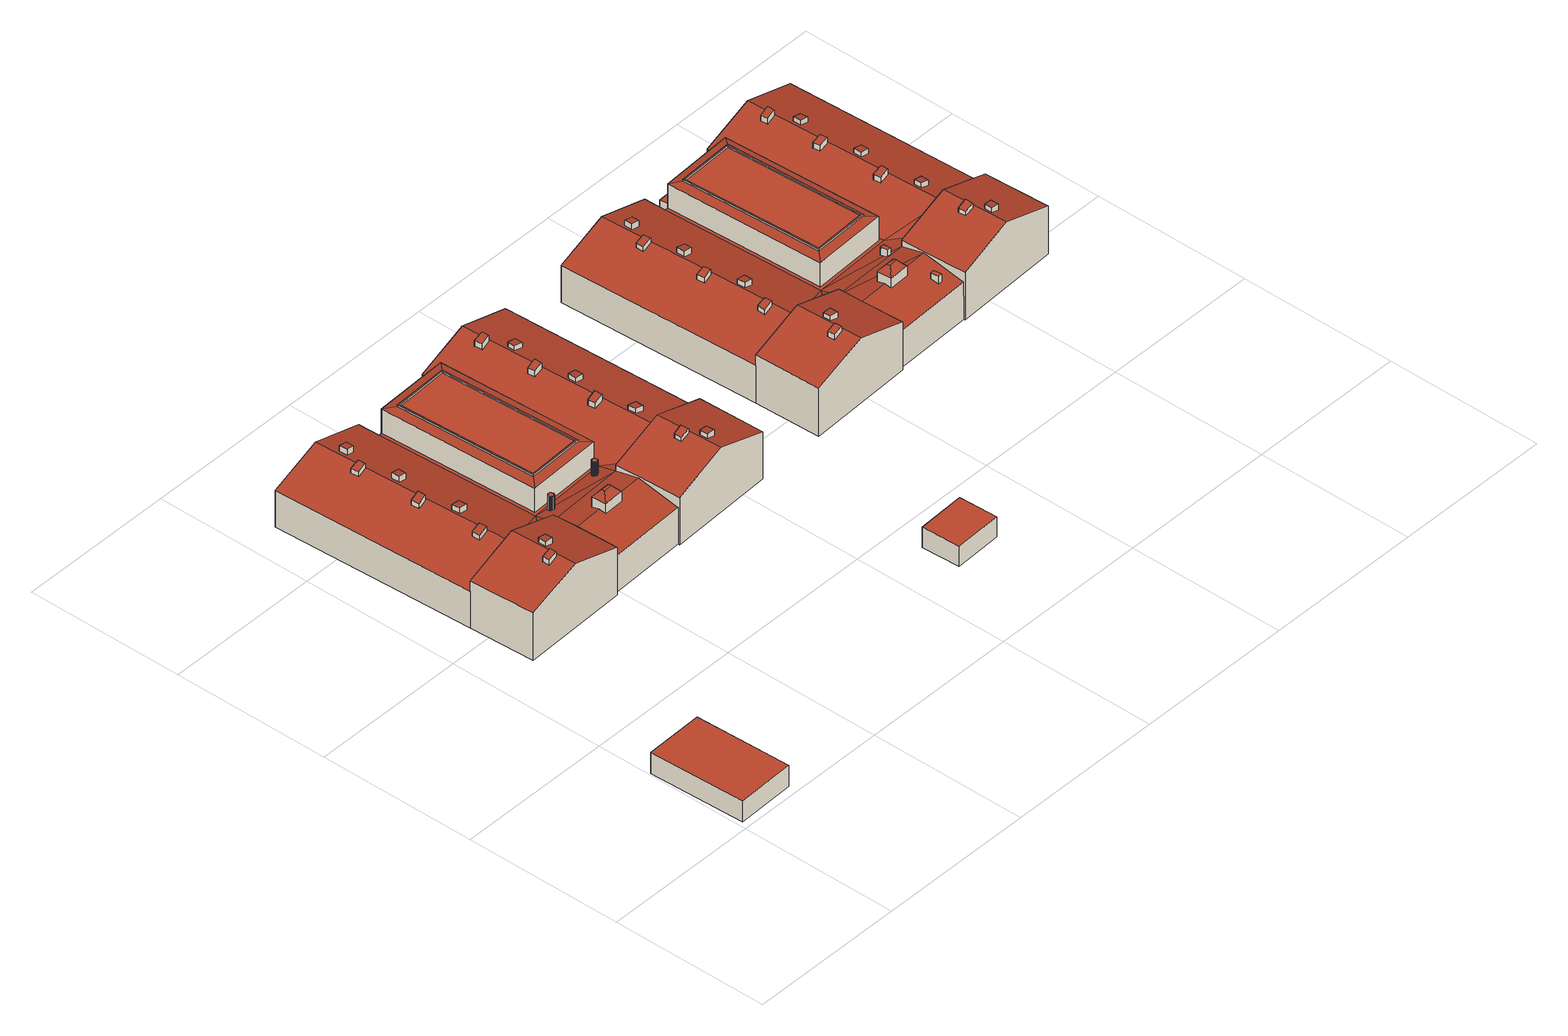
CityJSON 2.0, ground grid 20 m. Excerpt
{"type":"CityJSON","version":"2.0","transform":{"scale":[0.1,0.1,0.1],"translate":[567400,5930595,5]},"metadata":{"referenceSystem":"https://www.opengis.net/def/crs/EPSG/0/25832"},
"CityObjects":{
"building1":{"type":"Building","attributes":{"Grundfläche 2D":"90.109275","Grundhöhe NN":"5.532"},"geometry":[{"type":"Solid","lod":"3","boundaries":[[[[0,1,2,3]],[[4,5,3,2]],[[5,6,0,3]],[[6,7,1,0]],[[7,4,2,1]],[[7,6,5,4]]]],"semantics":{"surfaces":[{"type":"RoofSurface"},{"type":"WallSurface"},{"type":"GroundSurface"}],"values":[[0,1,1,1,1,2]]}}]},
"building2":{"type":"Building","attributes":{"Grundfläche 2D":"1246.564324","Grundhöhe NN":"5.362"},"children":["building2-1","building2-2","building2-3","building2-4","building2-5","building2-6","building2-7","building2-8","building2-9","building2-10","building2-11","building2-12","building2-13","building2-14","building2-15","building2-16","building2-17","building2-18","building2-19","building2-20","building2-21","building2-22"],"geometry":[{"type":"Solid","lod":"3","boundaries":[[[[8,9,10,11,12,13]],[[10,9,8,14,15,11]],[[16,17,14]],[[18,19,14,17,20]],[[19,18,20,15,14]],[[16,21,22,23,24,17]],[[21,25,26,22]],[[27,28,29,30,20]],[[30,31,20]],[[31,15,20]],[[29,32,33,30]],[[34,35,36,37]],[[35,38,39,36]],[[40,34,37,41]],[[38,40,41,39]],[[35,34,40,38]],[[42,43,44,45,46]],[[44,47,48,45]],[[49,50,51,52]],[[51,50,53,54,55]],[[56,57,58,59,27,20,17,24]],[[13,12,60,61]],[[26,25,62,63]],[[23,22,26,63,64]],[[23,64,65,24]],[[27,66,67,28]],[[32,29,28,67,68]],[[33,32,68,69]],[[27,59,70,66]],[[56,24,65,71]],[[37,36,56,71,70,59]],[[37,59,58,41]],[[41,58,57,39]],[[39,57,56,36]],[[61,72,43,42,46,14,8,13]],[[47,44,43,72,73]],[[47,73,62,25,48]],[[14,46,45,48,25,21,16]],[[52,33,69,74,49]],[[53,50,49,74,75]],[[11,15,55,54,53,75,60,12]],[[33,52,51,55,15,31,30]],[[75,74,69,68,67,66,70,71,65,64,63,62,73,72,61,60]]]],"semantics":{"surfaces":[{"type":"RoofSurface"},{"type":"WallSurface"},{"type":"GroundSurface"}],"values":[[0,0,0,0,0,0,0,0,0,0,0,0,0,0,0,0,0,0,0,0,0,1,1,1,1,1,1,1,1,1,1,1,1,1,1,1,1,1,1,1,1,1,2]]}}]},
"building2-1":{"type":"BuildingInstallation","parents":["building2"],"geometry":[{"type":"MultiSurface","lod":"3","boundaries":[[[76,77,78,79]],[[79,78,80,81]],[[76,79,81,82]],[[77,76,82,83]],[[78,77,83,80]]],"semantics":{"surfaces":[{"type":"RoofSurface"},{"type":"WallSurface"}],"values":[0,1,1,1,1]}}]},
"building2-2":{"type":"BuildingInstallation","parents":["building2"],"geometry":[{"type":"MultiSurface","lod":"3","boundaries":[[[84,85,86,87]],[[85,84,88,89]],[[89,90,86,85]],[[91,87,86,90]],[[91,88,84,87]]],"semantics":{"surfaces":[{"type":"RoofSurface"},{"type":"WallSurface"}],"values":[0,1,1,1,1]}}]},
"building2-3":{"type":"BuildingInstallation","parents":["building2"],"geometry":[{"type":"MultiSurface","lod":"3","boundaries":[[[92,93,94,95]],[[95,94,96,97]],[[92,95,97,98]],[[93,92,98,99]],[[94,93,99,96]]],"semantics":{"surfaces":[{"type":"RoofSurface"},{"type":"WallSurface"}],"values":[0,1,1,1,1]}}]},
"building2-4":{"type":"BuildingInstallation","parents":["building2"],"geometry":[{"type":"MultiSurface","lod":"3","boundaries":[[[100,101,102,103]],[[103,102,104,105]],[[100,103,105,106]],[[101,100,106,107]],[[102,101,107,104]]],"semantics":{"surfaces":[{"type":"RoofSurface"},{"type":"WallSurface"}],"values":[0,1,1,1,1]}}]},
"building2-5":{"type":"BuildingInstallation","parents":["building2"],"geometry":[{"type":"MultiSurface","lod":"3","boundaries":[[[108,109,110,111]],[[111,110,112,113]],[[108,111,113,114]],[[109,108,114,115]],[[110,109,115,112]]],"semantics":{"surfaces":[{"type":"RoofSurface"},{"type":"WallSurface"}],"values":[0,1,1,1,1]}}]},
"building2-6":{"type":"BuildingInstallation","parents":["building2"],"geometry":[{"type":"MultiSurface","lod":"3","boundaries":[[[116,117,118,119,120,121]]],"semantics":{"surfaces":[{"type":"RoofSurface"}],"values":[0]}}]},
"building2-7":{"type":"BuildingInstallation","parents":["building2"],"geometry":[{"type":"MultiSurface","lod":"3","boundaries":[[[122,123,124,125]],[[125,124,126,127]],[[122,125,127,128]],[[123,122,128,129]],[[124,123,129,126]]],"semantics":{"surfaces":[{"type":"RoofSurface"},{"type":"WallSurface"}],"values":[0,1,1,1,1]}}]},
"building2-8":{"type":"BuildingInstallation","parents":["building2"],"geometry":[{"type":"MultiSurface","lod":"3","boundaries":[[[130,131,132,133]],[[133,132,134,135]],[[130,133,135,136]],[[131,130,136,137]],[[132,131,137,134]]],"semantics":{"surfaces":[{"type":"RoofSurface"},{"type":"WallSurface"}],"values":[0,1,1,1,1]}}]},
"building2-9":{"type":"BuildingInstallation","parents":["building2"],"geometry":[{"type":"MultiSurface","lod":"3","boundaries":[[[138,139,140,141,142,143,144,145,146,147,148,149,150,151,152,153,154,155,156,157,158,159,160,161,162,163,164]],[[142,141,165,166]],[[143,142,166,167]],[[144,143,167,168]],[[139,138,169,170]],[[140,139,170,18]],[[141,140,18,165]],[[145,144,168,171]],[[146,145,171,172]],[[147,146,172,173]],[[148,147,173,174]],[[149,148,174,175]],[[150,149,175,176]],[[151,150,176,177]],[[152,151,177,178]],[[153,152,178,179]],[[154,153,179,180]],[[155,154,180,181]],[[156,155,181,182]],[[157,156,182,183]],[[158,157,183,184]],[[159,158,184,185]],[[160,159,185,186]],[[161,160,186,187]],[[162,161,187,188]],[[162,188,189]],[[163,162,189,190]],[[164,163,190,19]],[[138,164,19,169]]],"semantics":{"surfaces":[{"type":"RoofSurface"},{"type":"WallSurface"}],"values":[0,1,1,1,1,1,1,1,1,1,1,1,1,1,1,1,1,1,1,1,1,1,1,1,1,1,1,1,1]}}]},
"building2-10":{"type":"BuildingInstallation","parents":["building2"],"geometry":[{"type":"MultiSurface","lod":"3","boundaries":[[[191,192,193,194]],[[194,193,195,196]],[[191,194,196,197]],[[192,191,197,198]],[[193,192,198,195]]],"semantics":{"surfaces":[{"type":"RoofSurface"},{"type":"WallSurface"}],"values":[0,1,1,1,1]}}]},
"building2-11":{"type":"BuildingInstallation","parents":["building2"],"geometry":[{"type":"MultiSurface","lod":"3","boundaries":[[[199,200,121,119,201]],[[201,119,118,202]],[[200,203,116,121]],[[203,204,202,118,116]],[[199,201,205,10,206,200]],[[206,207,203,200]],[[208,202,204,203,207,9]],[[208,205,201,202]]],"semantics":{"surfaces":[{"type":"RoofSurface"},{"type":"WallSurface"}],"values":[0,0,0,0,1,1,1,1]}}]},
"building2-12":{"type":"BuildingInstallation","parents":["building2"],"geometry":[{"type":"MultiSurface","lod":"3","boundaries":[[[209,210,211,212]],[[212,211,213,214]],[[209,212,214,215]],[[210,209,215,216]],[[211,210,216,213]]],"semantics":{"surfaces":[{"type":"RoofSurface"},{"type":"WallSurface"}],"values":[0,1,1,1,1]}}]},
"building2-13":{"type":"BuildingInstallation","parents":["building2"],"geometry":[{"type":"MultiSurface","lod":"3","boundaries":[[[217,218,219,220]],[[220,219,221,222]],[[217,220,222,223]],[[218,217,223,224]],[[219,218,224,221]]],"semantics":{"surfaces":[{"type":"RoofSurface"},{"type":"WallSurface"}],"values":[0,1,1,1,1]}}]},
"building2-14":{"type":"BuildingInstallation","parents":["building2"],"geometry":[{"type":"MultiSurface","lod":"3","boundaries":[[[225,226,227,228,229,230,231,232,233,234,235,236,237,238,239,240,241,242,243,244,245,246,247,248]],[[227,226,249,250]],[[228,227,250,251]],[[229,228,251,252]],[[230,229,252,253]],[[231,230,253,254]],[[231,254,255]],[[232,231,255,256]],[[233,232,256,257]],[[234,233,257,258]],[[235,234,258,259]],[[236,235,259,260]],[[237,236,260,261]],[[238,237,261,262]],[[239,238,262,263]],[[240,239,263,264]],[[241,240,264,265]],[[242,241,265,266]],[[243,242,266,267]],[[244,243,267,268]],[[245,244,268,269]],[[246,245,269,270]],[[247,246,270,271]],[[248,247,271,272]],[[225,248,272,273]],[[226,225,273,249]]],"semantics":{"surfaces":[{"type":"RoofSurface"},{"type":"WallSurface"}],"values":[0,1,1,1,1,1,1,1,1,1,1,1,1,1,1,1,1,1,1,1,1,1,1,1,1,1]}}]},
"building2-15":{"type":"BuildingInstallation","parents":["building2"],"geometry":[{"type":"MultiSurface","lod":"3","boundaries":[[[274,275,276,277]],[[277,276,278,279]],[[274,277,279,280]],[[275,274,280,281]],[[276,275,281,278]]],"semantics":{"surfaces":[{"type":"RoofSurface"},{"type":"WallSurface"}],"values":[0,1,1,1,1]}}]},
"building2-16":{"type":"BuildingInstallation","parents":["building2"],"geometry":[{"type":"MultiSurface","lod":"3","boundaries":[[[282,283,284,285]],[[285,284,286,287]],[[282,285,287,288]],[[283,282,288,289]],[[284,283,289,286]]],"semantics":{"surfaces":[{"type":"RoofSurface"},{"type":"WallSurface"}],"values":[0,1,1,1,1]}}]},
"building2-17":{"type":"BuildingInstallation","parents":["building2"],"geometry":[{"type":"MultiSurface","lod":"3","boundaries":[[[290,291,292,293]],[[294,295,290,293]],[[35,34,292,291]]],"semantics":{"surfaces":[{"type":"RoofSurface"},{"type":"WallSurface"}],"values":[0,1,1]}}]},
"building2-18":{"type":"BuildingInstallation","parents":["building2"],"geometry":[{"type":"MultiSurface","lod":"3","boundaries":[[[293,292,296,297,291,290,298,299]],[[298,290,295,300]],[[300,301,299,298]],[[293,299,301,294]],[[34,40,296,292]],[[40,38,297,296]],[[38,35,291,297]]],"semantics":{"surfaces":[{"type":"RoofSurface"},{"type":"WallSurface"}],"values":[0,1,1,1,1,1,1]}}]},
"building2-19":{"type":"BuildingInstallation","parents":["building2"],"geometry":[{"type":"MultiSurface","lod":"3","boundaries":[[[302,303,304,305]],[[305,304,306,307]],[[302,305,307,308]],[[303,302,308,309]],[[304,303,309,306]]],"semantics":{"surfaces":[{"type":"RoofSurface"},{"type":"WallSurface"}],"values":[0,1,1,1,1]}}]},
"building2-20":{"type":"BuildingInstallation","parents":["building2"],"geometry":[{"type":"MultiSurface","lod":"3","boundaries":[[[310,311,312,313]],[[313,312,314,315]],[[310,313,315,316]],[[311,310,316,317]],[[312,311,317,314]]],"semantics":{"surfaces":[{"type":"RoofSurface"},{"type":"WallSurface"}],"values":[0,1,1,1,1]}}]},
"building2-21":{"type":"BuildingInstallation","parents":["building2"],"geometry":[{"type":"MultiSurface","lod":"3","boundaries":[[[318,319,320,321]],[[321,320,322,323]],[[318,321,323,324]],[[319,318,324,325]],[[320,319,325,322]]],"semantics":{"surfaces":[{"type":"RoofSurface"},{"type":"WallSurface"}],"values":[0,1,1,1,1]}}]},
"building2-22":{"type":"BuildingInstallation","parents":["building2"],"geometry":[{"type":"MultiSurface","lod":"3","boundaries":[[[326,327,328,329]],[[329,328,330,331]],[[326,329,331,332]],[[327,326,332,333]],[[328,327,333,330]]],"semantics":{"surfaces":[{"type":"RoofSurface"},{"type":"WallSurface"}],"values":[0,1,1,1,1]}}]},
"building3":{"type":"Building","attributes":{"Grundfläche 2D":"30.072267","Grundhöhe NN":"5.501"},"geometry":[{"type":"Solid","lod":"3","boundaries":[[[[334,335,336,337]],[[338,339,337,336]],[[339,340,334,337]],[[340,341,335,334]],[[341,338,336,335]],[[341,340,339,338]]]],"semantics":{"surfaces":[{"type":"RoofSurface"},{"type":"WallSurface"},{"type":"GroundSurface"}],"values":[[0,1,1,1,1,2]]}}]},
"building4":{"type":"Building","attributes":{"Grundfläche 2D":"1259.815238","Grundhöhe NN":"5.349"},"children":["building4-1","building4-2","building4-3","building4-4","building4-5","building4-6","building4-7","building4-8","building4-9","building4-10","building4-11","building4-12","building4-13","building4-14","building4-15","building4-16","building4-17","building4-18","building4-19","building4-20","building4-21","building4-22","building4-23","building4-24","building4-25"],"geometry":[{"type":"Solid","lod":"3","boundaries":[[[[342,343,344,345,346,347]],[[348,349,346]],[[347,346,349,343,342]],[[350,351,348,352,353,354]],[[354,349,348,351,350]],[[355,353,352]],[[355,356,357,358]],[[353,355,358,359,360]],[[361,362,363,364,354]],[[364,365,354]],[[365,349,354]],[[363,366,367,364]],[[368,369,370,371]],[[370,369,372,373,374]],[[375,376,377,378,379]],[[377,380,381,378]],[[382,383,384,385]],[[386,382,385,387]],[[383,388,389,384]],[[388,386,387,389]],[[385,384,389,387]],[[390,391,392,393]],[[394,395,396,397,361,354,353,360]],[[345,344,398,399]],[[357,356,400,401]],[[359,358,357,401,402]],[[359,402,403,360]],[[361,404,405,362]],[[366,363,362,405,406]],[[367,366,406,407]],[[371,367,407,408,368]],[[372,369,368,408,409]],[[343,349,374,373,372,409,398,344]],[[367,371,370,374,349,365,364]],[[361,397,410,404]],[[394,360,403,411]],[[399,412,376,375,379,348,346,345]],[[380,377,376,412,413]],[[380,413,400,356,381]],[[348,379,378,381,356,355,352]],[[392,414,410,397,383,382,394,411,415,393]],[[383,397,396,388]],[[388,396,395,386]],[[386,395,394,382]],[[390,393,415,416]],[[391,390,416,417]],[[392,391,417,414]],[[409,408,407,406,405,404,410,414,417,416,415,411,403,402,401,400,413,412,399,398]]]],"semantics":{"surfaces":[{"type":"RoofSurface"},{"type":"WallSurface"},{"type":"GroundSurface"}],"values":[[0,0,0,0,0,0,0,0,0,0,0,0,0,0,0,0,0,0,0,0,0,0,0,1,1,1,1,1,1,1,1,1,1,1,1,1,1,1,1,1,1,1,1,1,1,1,1,2]]}}]},
"building4-1":{"type":"BuildingInstallation","parents":["building4"],"geometry":[{"type":"MultiSurface","lod":"3","boundaries":[[[418,419,420,421]],[[422,423,419,418]],[[424,420,419,423,351]],[[424,425,421,420]],[[422,418,421,425,350]]],"semantics":{"surfaces":[{"type":"RoofSurface"},{"type":"WallSurface"}],"values":[0,1,1,1,1]}}]},
"building4-2":{"type":"BuildingInstallation","parents":["building4"],"geometry":[{"type":"MultiSurface","lod":"3","boundaries":[[[426,427,428,429]],[[429,428,430,431]],[[426,429,431,432]],[[427,426,432,433]],[[428,427,433,430]]],"semantics":{"surfaces":[{"type":"RoofSurface"},{"type":"WallSurface"}],"values":[0,1,1,1,1]}}]},
"building4-3":{"type":"BuildingInstallation","parents":["building4"],"geometry":[{"type":"MultiSurface","lod":"3","boundaries":[[[434,435,436,437]],[[437,436,438,439]],[[434,437,439,440]],[[435,434,440,441]],[[436,435,441,438]]],"semantics":{"surfaces":[{"type":"RoofSurface"},{"type":"WallSurface"}],"values":[0,1,1,1,1]}}]},
"building4-4":{"type":"BuildingInstallation","parents":["building4"],"geometry":[{"type":"MultiSurface","lod":"3","boundaries":[[[442,443,444,445]],[[443,442,446,447]],[[447,448,444,443]],[[444,448,449,445]],[[449,446,442,445]]],"semantics":{"surfaces":[{"type":"RoofSurface"},{"type":"WallSurface"}],"values":[0,1,1,1,1]}}]},
"building4-5":{"type":"BuildingInstallation","parents":["building4"],"geometry":[{"type":"MultiSurface","lod":"3","boundaries":[[[450,451,452,453]],[[453,452,454,455]],[[450,453,455,456]],[[451,450,456,457]],[[452,451,457,454]]],"semantics":{"surfaces":[{"type":"RoofSurface"},{"type":"WallSurface"}],"values":[0,1,1,1,1]}}]},
"building4-6":{"type":"BuildingInstallation","parents":["building4"],"geometry":[{"type":"MultiSurface","lod":"3","boundaries":[[[458,459,460,461]],[[461,460,462,463]],[[458,461,463,464]],[[459,458,464,465]],[[460,459,465,462]]],"semantics":{"surfaces":[{"type":"RoofSurface"},{"type":"WallSurface"}],"values":[0,1,1,1,1]}}]},
"building4-7":{"type":"BuildingInstallation","parents":["building4"],"geometry":[{"type":"MultiSurface","lod":"3","boundaries":[[[466,467,468,469]],[[469,468,470,471]],[[466,469,471,472]],[[467,466,472,473]],[[468,467,473,470]]],"semantics":{"surfaces":[{"type":"RoofSurface"},{"type":"WallSurface"}],"values":[0,1,1,1,1]}}]},
"building4-8":{"type":"BuildingInstallation","parents":["building4"],"geometry":[{"type":"MultiSurface","lod":"3","boundaries":[[[474,475,476,477]],[[477,476,478,479]],[[474,477,479,480]],[[475,474,480,481]],[[476,475,481,478]]],"semantics":{"surfaces":[{"type":"RoofSurface"},{"type":"WallSurface"}],"values":[0,1,1,1,1]}}]},
"building4-9":{"type":"BuildingInstallation","parents":["building4"],"geometry":[{"type":"MultiSurface","lod":"3","boundaries":[[[482,483,484,485]],[[485,484,486,487]],[[482,485,487,488]],[[483,482,488,489]],[[484,483,489,486]]],"semantics":{"surfaces":[{"type":"RoofSurface"},{"type":"WallSurface"}],"values":[0,1,1,1,1]}}]},
"building4-10":{"type":"BuildingInstallation","parents":["building4"],"geometry":[{"type":"MultiSurface","lod":"3","boundaries":[[[490,491,492,493,494]],[[492,495,496,493]],[[497,491,490,498]],[[495,497,498,499,496]],[[491,497,495,492]],[[500,342,501,490,494,493]],[[501,502,498,490]],[[502,347,503,496,499,498]],[[503,500,493,496]]],"semantics":{"surfaces":[{"type":"RoofSurface"},{"type":"WallSurface"}],"values":[0,0,0,0,0,1,1,1,1]}}]},
"building4-11":{"type":"BuildingInstallation","parents":["building4"],"geometry":[{"type":"MultiSurface","lod":"3","boundaries":[[[504,505,506,507]],[[507,506,508,509]],[[504,507,509,510]],[[505,504,510,511]],[[506,505,511,508]]],"semantics":{"surfaces":[{"type":"RoofSurface"},{"type":"WallSurface"}],"values":[0,1,1,1,1]}}]},
"building4-12":{"type":"BuildingInstallation","parents":["building4"],"geometry":[{"type":"MultiSurface","lod":"3","boundaries":[[[512,513,514,515]],[[515,514,516,517]],[[512,515,517,518]],[[513,512,518,519]],[[514,513,519,516]]],"semantics":{"surfaces":[{"type":"RoofSurface"},{"type":"WallSurface"}],"values":[0,1,1,1,1]}}]},
"building4-13":{"type":"BuildingInstallation","parents":["building4"],"geometry":[{"type":"MultiSurface","lod":"3","boundaries":[[[520,521,522,523]],[[523,522,524,525]],[[520,523,525,526]],[[521,520,526,527]],[[522,521,527,524]]],"semantics":{"surfaces":[{"type":"RoofSurface"},{"type":"WallSurface"}],"values":[0,1,1,1,1]}}]},
"building4-14":{"type":"BuildingInstallation","parents":["building4"],"geometry":[{"type":"MultiSurface","lod":"3","boundaries":[[[528,529,530,531]],[[531,530,532,533]],[[528,531,533,534]],[[529,528,534,535]],[[530,529,535,532]]],"semantics":{"surfaces":[{"type":"RoofSurface"},{"type":"WallSurface"}],"values":[0,1,1,1,1]}}]},
"building4-15":{"type":"BuildingInstallation","parents":["building4"],"geometry":[{"type":"MultiSurface","lod":"3","boundaries":[[[536,537,538,539]],[[539,538,540,541]],[[536,539,541,542]],[[537,536,542,543]],[[538,537,543,540]]],"semantics":{"surfaces":[{"type":"RoofSurface"},{"type":"WallSurface"}],"values":[0,1,1,1,1]}}]},
"building4-16":{"type":"BuildingInstallation","parents":["building4"],"geometry":[{"type":"MultiSurface","lod":"3","boundaries":[[[544,545,546,547]],[[547,546,548,549]],[[544,547,549,550]],[[545,544,550,551]],[[546,545,551,548]]],"semantics":{"surfaces":[{"type":"RoofSurface"},{"type":"WallSurface"}],"values":[0,1,1,1,1]}}]},
"building4-17":{"type":"BuildingInstallation","parents":["building4"],"geometry":[{"type":"MultiSurface","lod":"3","boundaries":[[[552,553,554,555]],[[555,554,556,557]],[[552,555,557,558]],[[553,552,558,559]],[[554,553,559,556]]],"semantics":{"surfaces":[{"type":"RoofSurface"},{"type":"WallSurface"}],"values":[0,1,1,1,1]}}]},
"building4-18":{"type":"BuildingInstallation","parents":["building4"],"geometry":[{"type":"MultiSurface","lod":"3","boundaries":[[[560,561,562,563]],[[563,562,564,565]],[[560,563,565,566]],[[561,560,566,567]],[[562,561,567,564]]],"semantics":{"surfaces":[{"type":"RoofSurface"},{"type":"WallSurface"}],"values":[0,1,1,1,1]}}]},
"building4-19":{"type":"BuildingInstallation","parents":["building4"],"geometry":[{"type":"MultiSurface","lod":"3","boundaries":[[[568,569,570,571]],[[571,570,572,573]],[[568,571,573,574]],[[569,568,574,575]],[[570,569,575,572]]],"semantics":{"surfaces":[{"type":"RoofSurface"},{"type":"WallSurface"}],"values":[0,1,1,1,1]}}]},
"building4-20":{"type":"BuildingInstallation","parents":["building4"],"geometry":[{"type":"MultiSurface","lod":"3","boundaries":[[[576,577,578,579,580,581,582,583]],[[581,580,584,585]],[[585,586,582,581]],[[583,582,586,587]],[[384,389,577,576]],[[389,387,578,577]],[[387,385,579,578]]],"semantics":{"surfaces":[{"type":"RoofSurface"},{"type":"WallSurface"}],"values":[0,1,1,1,1,1,1]}}]},
"building4-21":{"type":"BuildingInstallation","parents":["building4"],"geometry":[{"type":"MultiSurface","lod":"3","boundaries":[[[580,579,576,583]],[[587,584,580,583]],[[385,384,576,579]]],"semantics":{"surfaces":[{"type":"RoofSurface"},{"type":"WallSurface"}],"values":[0,1,1]}}]},
"building4-22":{"type":"BuildingInstallation","parents":["building4"],"geometry":[{"type":"MultiSurface","lod":"3","boundaries":[[[588,589,590,591,592,593,594,595,596,597,598,599,600,601,602,603,604,605,606,607,608,609,610,611],[612,613,614,615,616,617,618,619,620,621,622,623,624,625,626,627,628]],[[603,602,629,630]],[[604,603,630,631]],[[605,604,631,632]],[[606,605,632,633]],[[607,606,633,634]],[[608,607,634,635]],[[597,596,636,637]],[[598,597,637,638]],[[599,598,638,639]],[[599,639,640,600]],[[601,600,640,641]],[[602,601,641,629]],[[592,591,642,643]],[[593,592,643,644]],[[590,589,645,646]],[[591,590,646,642]],[[594,593,644,647]],[[595,594,647,648]],[[596,595,648,636]],[[609,608,635,649]],[[610,609,649,650]],[[611,610,650,651]],[[588,611,651,652]],[[589,588,652,645]]],"semantics":{"surfaces":[{"type":"RoofSurface"},{"type":"WallSurface"}],"values":[0,1,1,1,1,1,1,1,1,1,1,1,1,1,1,1,1,1,1,1,1,1,1,1,1]}}]},
"building4-23":{"type":"BuildingInstallation","parents":["building4"],"geometry":[{"type":"MultiSurface","lod":"3","boundaries":[[[653,654,655,656,657,658,659,660,661,662,663,664,665,666,667,668,669],[670,671,672,673,674,675,676,677]],[[661,660,617,616]],[[662,661,616,615]],[[656,655,622,621]],[[657,656,621,620]],[[657,620,619]],[[657,619,658]],[[659,658,619,618]],[[660,659,618,617]],[[655,654,623,622]],[[667,666,628,627]],[[668,667,627,626]],[[669,668,626,625]],[[654,653,624,623]],[[653,669,625,624]],[[663,662,615,614]],[[664,663,614,613]],[[665,664,613,612]],[[666,665,612,628]]],"semantics":{"surfaces":[{"type":"RoofSurface"},{"type":"WallSurface"}],"values":[0,1,1,1,1,1,1,1,1,1,1,1,1,1,1,1,1,1,1]}}]},
"building4-24":{"type":"BuildingInstallation","parents":["building4"],"geometry":[{"type":"MultiSurface","lod":"3","boundaries":[[[678,679,680,681,682,683,684,685,686,687,688,689,690,691,692,693,694,695,696,697,698,699,700,701,702,703,704,705,706,707,708,709,710,711],[652,651,650,649,635,634,633,632,631,630,629,641,640,639,638,637,636,648,647,644,643,642,646,645]],[[712,713,695,694]],[[713,714,696,695]],[[714,715,697,696]],[[715,716,698,697]],[[717,718,679,678]],[[718,719,680,679]],[[720,721,711,710]],[[721,717,678,711]],[[719,722,681,680]],[[722,723,682,681]],[[723,724,683,682]],[[724,725,684,683]],[[725,726,685,684]],[[726,727,686,685]],[[687,686,727,728]],[[728,729,688,687]],[[729,730,689,688]],[[730,731,690,689]],[[731,732,691,690]],[[732,733,692,691]],[[733,734,693,692]],[[734,712,694,693]],[[699,698,716,735]],[[735,736,700,699]],[[736,737,701,700]],[[737,738,702,701]],[[738,739,703,702]],[[739,740,704,703]],[[740,741,705,704]],[[741,742,706,705]],[[742,743,707,706]],[[743,744,708,707]],[[744,745,709,708]],[[745,720,710,709]]],"semantics":{"surfaces":[{"type":"RoofSurface"},{"type":"WallSurface"}],"values":[0,1,1,1,1,1,1,1,1,1,1,1,1,1,1,1,1,1,1,1,1,1,1,1,1,1,1,1,1,1,1,1,1,1,1]}}]},
"building4-25":{"type":"BuildingInstallation","parents":["building4"],"geometry":[{"type":"MultiSurface","lod":"3","boundaries":[[[676,675,674,673,672,671,670,677]]],"semantics":{"surfaces":[{"type":"RoofSurface"}],"values":[0]}}]}
},
"vertices":[
[75,132,33],[1,130,33],[5,8,33],[79,10,33],[5,8,5],[79,10,5],[75,132,5],[1,130,5],
[294,405,65],[256,403,65],[230,402,65],[192,400,65],[194,349,53],[296,353,53],[292,435,59],[190,430,59],[311,435,59],[292,458,53],[206,451,54],[208,450,54],[189,454,53],[360,438,75],[348,694,75],[282,691,53],[283,664,53],[429,441,53],[418,697,53],[180,659,53],[179,687,53],[109,684,75],[122,427,75],[168,429,61],[43,681,53],[54,424,53],[196,649,87],[269,652,87],[280,664,85],[184,660,85],[277,473,87],[289,462,85],[204,470,87],[193,458,85],[294,405,67],[296,351,67],[364,354,90],[360,438,90],[292,435,67],[432,357,67],[429,441,67],[58,341,67],[126,343,90],[122,427,90],[54,424,67],[194,346,67],[192,400,67],[190,430,67],[280,664,53],[289,462,53],[193,458,53],[184,660,53],[194,349,4],[296,353,4],[429,441,4],[418,697,4],[282,691,4],[283,664,4],[180,659,4],[179,687,4],[43,681,4],[54,424,4],[184,660,4],[280,664,4],[296,351,4],[432,357,4],[58,341,4],[194,346,4],
[367,639,77],[355,638,80],[355,629,80],[367,629,77],[355,629,74],[367,629,70],[367,639,70],[355,638,74],
[362,469,80],[373,469,77],[373,479,77],[361,479,80],[362,469,74],[373,469,70],[373,479,70],[361,479,74],
[370,559,77],[358,558,80],[358,548,80],[370,549,77],[358,548,74],[370,549,70],[370,559,70],[358,558,74],
[111,627,81],[99,627,77],[100,617,77],[111,618,81],[100,617,71],[111,618,74],[111,627,74],[99,627,71],
[343,508,78],[354,508,82],[354,518,82],[342,517,78],[354,518,74],[342,517,70],[343,508,70],[354,508,74],
[248,402,85],[248,403,85],[248,405,85],[237,405,85],[237,402,85],[237,401,85],
[340,588,78],[351,588,82],[351,598,82],[339,597,78],[351,598,74],[339,597,70],[340,588,70],[351,588,74],
[337,657,78],[348,658,82],[348,667,82],[336,667,78],[348,667,74],[336,667,70],[337,657,70],[348,658,74],
[208,451,74],[207,451,74],[206,451,74],[205,451,74],[205,450,74],[204,450,74],[203,449,74],[203,448,74],[203,447,74],[203,446,74],[204,446,74],[204,445,74],[205,445,74],[205,444,74],[206,444,74],[207,444,74],[207,445,74],[208,445,74],[209,445,74],[209,446,74],[209,447,74],[210,447,74],[210,448,74],[209,448,74],[209,449,74],[209,450,74],[208,450,74],[205,451,54],[205,450,54],[204,450,54],[203,449,54],[208,451,54],[207,451,54],[203,448,55],[203,447,55],[203,446,55],[204,446,55],[204,445,55],[205,445,56],[205,444,56],[206,444,56],[207,444,56],[207,445,56],[208,445,56],[209,445,55],[209,446,55],[209,447,55],[210,447,55],[210,448,55],[209,448,55],[209,449,55],[209,449,54],[209,450,54],
[134,499,78],[133,509,78],[121,508,81],[122,498,81],[121,508,74],[122,498,74],[134,499,70],[133,509,70],
[230,402,76],[230,394,76],[229,412,76],[255,413,76],[256,395,76],[256,403,76],[229,412,63],[230,394,63],[256,395,63],[255,413,63],
[130,579,78],[130,589,78],[118,588,81],[119,578,81],[118,588,74],[119,578,73],[130,579,70],[130,589,70],
[117,467,81],[106,467,77],[106,457,77],[118,458,81],[106,457,70],[118,458,74],[117,467,74],[106,467,70],
[279,453,74],[278,454,74],[277,454,74],[276,454,74],[276,453,74],[275,453,74],[274,452,74],[274,451,74],[274,450,74],[274,449,74],[275,449,74],[275,448,74],[276,448,74],[276,447,74],[277,447,74],[278,447,74],[278,448,74],[279,448,74],[280,448,74],[280,449,74],[280,450,74],[280,451,74],[280,452,74],[280,453,74],[278,454,54],[277,454,54],[276,454,54],[276,453,54],[275,453,54],[274,452,54],[274,452,55],[274,451,55],[274,450,55],[274,449,55],[275,449,55],[275,448,56],[276,448,56],[276,447,56],[277,447,56],[278,447,56],[278,448,56],[279,448,56],[280,448,56],[280,449,55],[280,450,55],[280,451,55],[280,452,55],[280,453,54],[279,453,54],
[127,648,78],[127,658,78],[115,657,81],[116,647,81],[115,657,73],[116,647,73],[127,648,70],[127,658,70],
[114,548,81],[102,547,77],[103,537,77],[114,538,81],[103,537,70],[114,538,74],[114,548,74],[102,547,70],
[267,650,89],[269,652,89],[196,649,89],[198,647,89],[198,647,87],[267,650,87],
[204,470,89],[277,473,89],[275,475,89],[206,472,89],[275,475,87],[206,472,87],
[377,386,93],[366,385,95],[367,375,95],[378,376,93],[367,375,89],[378,376,85],[377,386,85],[366,385,89],
[359,405,95],[348,404,91],[348,395,91],[360,395,95],[348,395,85],[360,395,89],[359,405,89],[348,404,85],
[122,375,95],[110,374,92],[110,365,92],[122,366,95],[110,365,85],[122,366,89],[122,375,89],[110,374,85],
[138,395,93],[127,395,95],[127,385,95],[138,386,93],[127,385,89],[138,386,85],[138,395,85],[127,395,89],
[520,115,32],[518,164,32],[457,161,32],[459,112,32],[457,161,5],[459,112,5],[520,115,5],[518,164,5],
[695,422,65],[656,420,65],[659,369,53],[761,373,53],[758,425,65],[720,423,65],[757,454,58],[655,450,59],[734,459,57],[740,458,58],[776,455,59],[757,478,53],[654,474,53],[825,457,75],[893,460,53],[882,717,53],[813,714,75],[747,711,53],[748,684,53],[645,679,53],[644,706,53],[574,703,75],[587,447,75],[633,449,61],[508,700,53],[519,444,53],[522,360,67],[591,363,90],[587,447,90],[519,444,67],[659,366,67],[656,420,67],[655,450,67],[758,425,67],[761,371,67],[829,374,90],[825,457,90],[757,454,67],[897,377,67],[893,460,67],[744,684,85],[649,679,85],[661,669,87],[734,672,87],[753,482,85],[742,493,87],[658,478,85],[669,490,87],[718,712,32],[672,710,32],[674,681,33],[719,683,33],[744,684,53],[753,482,53],[658,478,53],[649,679,53],[659,369,3],[761,373,3],[893,460,3],[882,717,3],[747,711,3],[748,684,3],[645,679,3],[644,706,3],[508,700,3],[519,444,3],[522,360,3],[659,366,3],[649,679,3],[744,684,3],[761,371,3],[897,377,3],[674,681,3],[719,683,3],[718,712,3],[672,710,3],
[735,454,67],[740,454,67],[739,463,67],[734,463,67],[735,454,59],[740,454,58],[739,463,56],[734,463,56],
[831,658,77],[820,658,80],[820,648,80],[832,649,77],[820,648,74],[832,649,70],[831,658,70],[820,658,74],
[592,668,78],[592,677,78],[580,677,81],[580,667,81],[580,677,73],[580,667,73],[592,668,70],[592,677,70],
[827,489,80],[838,489,77],[838,499,77],[826,498,80],[827,489,74],[838,489,70],[838,499,70],[826,498,74],
[578,567,81],[567,567,77],[568,557,77],[579,558,81],[568,557,70],[579,558,74],[578,567,74],[567,567,70],
[575,647,81],[564,647,77],[564,637,77],[576,638,81],[564,637,71],[576,638,74],[575,647,74],[564,647,71],
[802,677,78],[813,678,82],[813,687,82],[801,686,78],[813,687,74],[801,686,70],[802,677,70],[813,678,74],
[595,599,78],[595,608,78],[583,608,81],[583,598,81],[583,608,74],[583,598,73],[595,599,70],[595,608,70],
[835,578,77],[823,578,80],[823,568,80],[835,569,77],[823,568,74],[835,569,70],[835,578,70],[823,578,74],
[695,414,76],[702,421,85],[701,425,85],[694,432,76],[695,422,76],[713,425,85],[720,433,76],[713,422,85],[721,415,76],[720,423,76],[694,432,63],[695,414,63],[721,415,63],[720,433,63],
[598,519,78],[598,529,78],[586,528,81],[587,518,81],[586,528,74],[587,518,74],[598,519,70],[598,529,70],
[805,608,78],[816,608,82],[815,617,82],[804,617,78],[815,617,74],[804,617,70],[805,608,70],[816,608,74],
[742,397,67],[737,397,67],[738,387,67],[743,387,67],[738,387,57],[743,387,57],[742,397,59],[737,397,59],
[808,528,78],[819,528,82],[819,537,82],[807,537,78],[819,537,74],[807,537,70],[808,528,70],[819,528,74],
[582,487,81],[571,487,77],[571,477,77],[583,478,81],[571,477,70],[583,478,74],[582,487,74],[571,487,70],
[603,416,93],[591,415,95],[592,406,95],[603,406,93],[592,406,89],[603,406,85],[603,416,85],[591,415,89],
[586,395,95],[574,394,92],[575,385,92],[587,386,95],[575,385,85],[587,386,89],[586,395,89],[574,394,85],
[842,407,93],[831,406,95],[831,396,95],[842,397,93],[831,396,89],[842,397,85],[842,407,85],[831,406,89],
[824,426,95],[812,425,91],[813,416,91],[824,416,95],[813,416,85],[824,416,89],[824,426,89],[812,425,85],
[661,669,89],[669,490,89],[742,493,89],[734,672,89],[732,670,89],[740,495,89],[671,492,89],[663,667,89],[732,670,87],[740,495,87],[671,492,87],[663,667,87],
[698,702,40],[697,702,40],[696,703,40],[695,703,40],[694,703,40],[694,702,40],[693,702,40],[692,701,40],[692,700,40],[692,699,40],[691,699,40],[692,698,40],[692,697,40],[693,696,40],[694,695,40],[695,695,40],[696,695,40],[697,695,40],[698,696,40],[699,697,40],[699,698,40],[699,699,40],[699,700,40],[699,701,40],[698,699,40],[698,698,40],[697,697,40],[696,697,40],[696,696,40],[695,696,40],[694,697,40],[693,697,40],[693,698,40],[693,699,40],[693,700,40],[694,701,40],[695,701,40],[696,701,40],[697,701,40],[697,700,40],[698,700,40],[694,695,38],[695,695,38],[696,695,38],[697,695,38],[698,696,38],[699,697,38],[699,698,38],[692,700,38],[692,699,38],[691,699,38],[692,698,38],[692,697,38],[693,696,38],[695,703,38],[694,703,38],[694,702,38],[697,702,38],[696,703,38],[693,702,38],[692,701,38],[699,699,38],[699,700,38],[699,701,38],[698,702,38],
[695,701,41],[694,701,41],[693,700,41],[693,699,41],[693,698,41],[693,697,41],[694,697,41],[695,696,41],[696,696,41],[696,697,41],[697,697,41],[698,698,41],[698,699,41],[698,700,41],[697,700,41],[697,701,41],[696,701,41],[696,699,41],[696,698,41],[695,698,41],[694,698,41],[694,699,41],[695,699,41],[695,700,41],[696,700,41],
[695,704,38],[694,704,38],[693,703,38],[692,703,38],[692,702,38],[691,702,38],[691,701,38],[691,700,38],[690,700,38],[690,699,38],[690,698,38],[690,697,38],[691,697,38],[691,696,38],[692,695,38],[693,694,38],[694,694,38],[695,694,38],[696,694,38],[697,694,38],[698,694,38],[698,695,38],[699,695,38],[699,696,38],[700,696,38],[700,697,38],[700,698,38],[700,699,38],[700,700,38],[700,701,38],[699,702,38],[698,703,38],[697,704,38],[696,704,38],[694,694,32],[695,694,32],[696,694,32],[697,694,32],[698,694,32],[695,704,32],[694,704,32],[693,703,32],[697,704,32],[696,704,32],[692,703,32],[692,702,32],[691,702,32],[691,701,32],[691,700,32],[690,700,32],[690,699,32],[690,698,32],[690,697,32],[691,697,32],[691,696,32],[692,695,32],[693,694,32],[698,695,32],[699,695,32],[699,696,32],[700,696,32],[700,697,32],[700,698,32],[700,699,32],[700,700,32],[700,701,32],[699,702,32],[698,703,32]
]}
